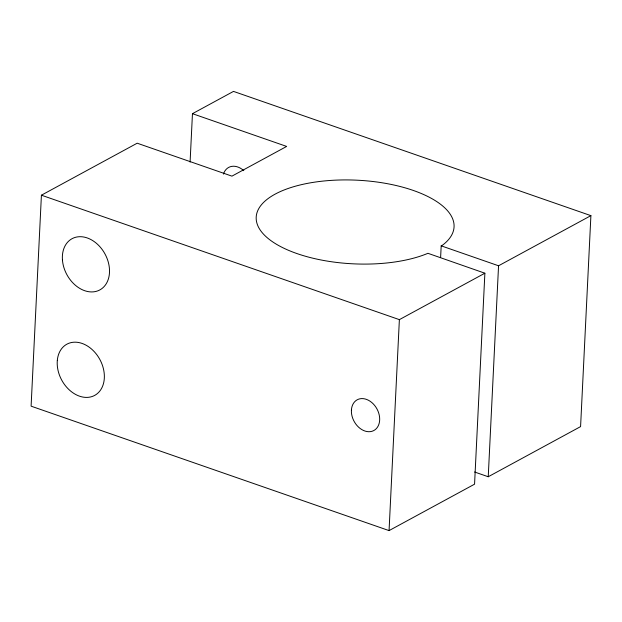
<?xml version="1.0" encoding="UTF-8"?>
<svg xmlns="http://www.w3.org/2000/svg" width="622" height="622" viewBox="0 0 622 622"><rect width="100%" height="100%" fill="white"/><g stroke="black" fill="none" stroke-linecap="round" stroke-linejoin="round"><path stroke-width="0.93" d="M190.091 162.07L192.462 113.678L286.656 146.427L231.936 176.143L137.182 143.2L41.417 195.199L31.1 406.166L389.061 530.605L474.563 484.18L484.88 273.206L427.936 253.309A99.046 41.861 2.8 0 1 263.627 234.284A99.046 41.861 2.8 0 1 359.664 180.333A99.046 41.861 2.8 0 1 442.802 244.959L441.192 245.838L440.617 257.446M389.061 530.605L399.378 319.638L484.88 273.206M488.239 476.747L498.556 265.781L590.9 215.64L580.583 426.606L488.239 476.747L474.578 471.997M192.462 113.678L233.499 91.395L590.9 215.64M441.192 245.838L498.556 265.781M41.417 195.199L399.378 319.638M223.485 174.098A17.478 13.008 61.5 0 1 243.801 170.669M351.407 410.24A17.478 13.008 61.5 0 0 371.933 431.31A17.478 13.008 61.5 0 0 373.27 403.903A17.478 13.008 61.5 0 0 351.407 410.24M57.317 360.379A29.133 21.677 61.5 0 0 90.431 396.991A29.133 21.677 61.5 0 0 94.591 352.029A29.133 21.677 61.5 0 0 57.317 360.379M62.425 259.747A29.133 21.677 61.5 0 0 99.326 290.186A29.133 21.677 61.5 0 0 96.06 243.015A29.133 21.677 61.5 0 0 62.425 259.747"/></g></svg>
